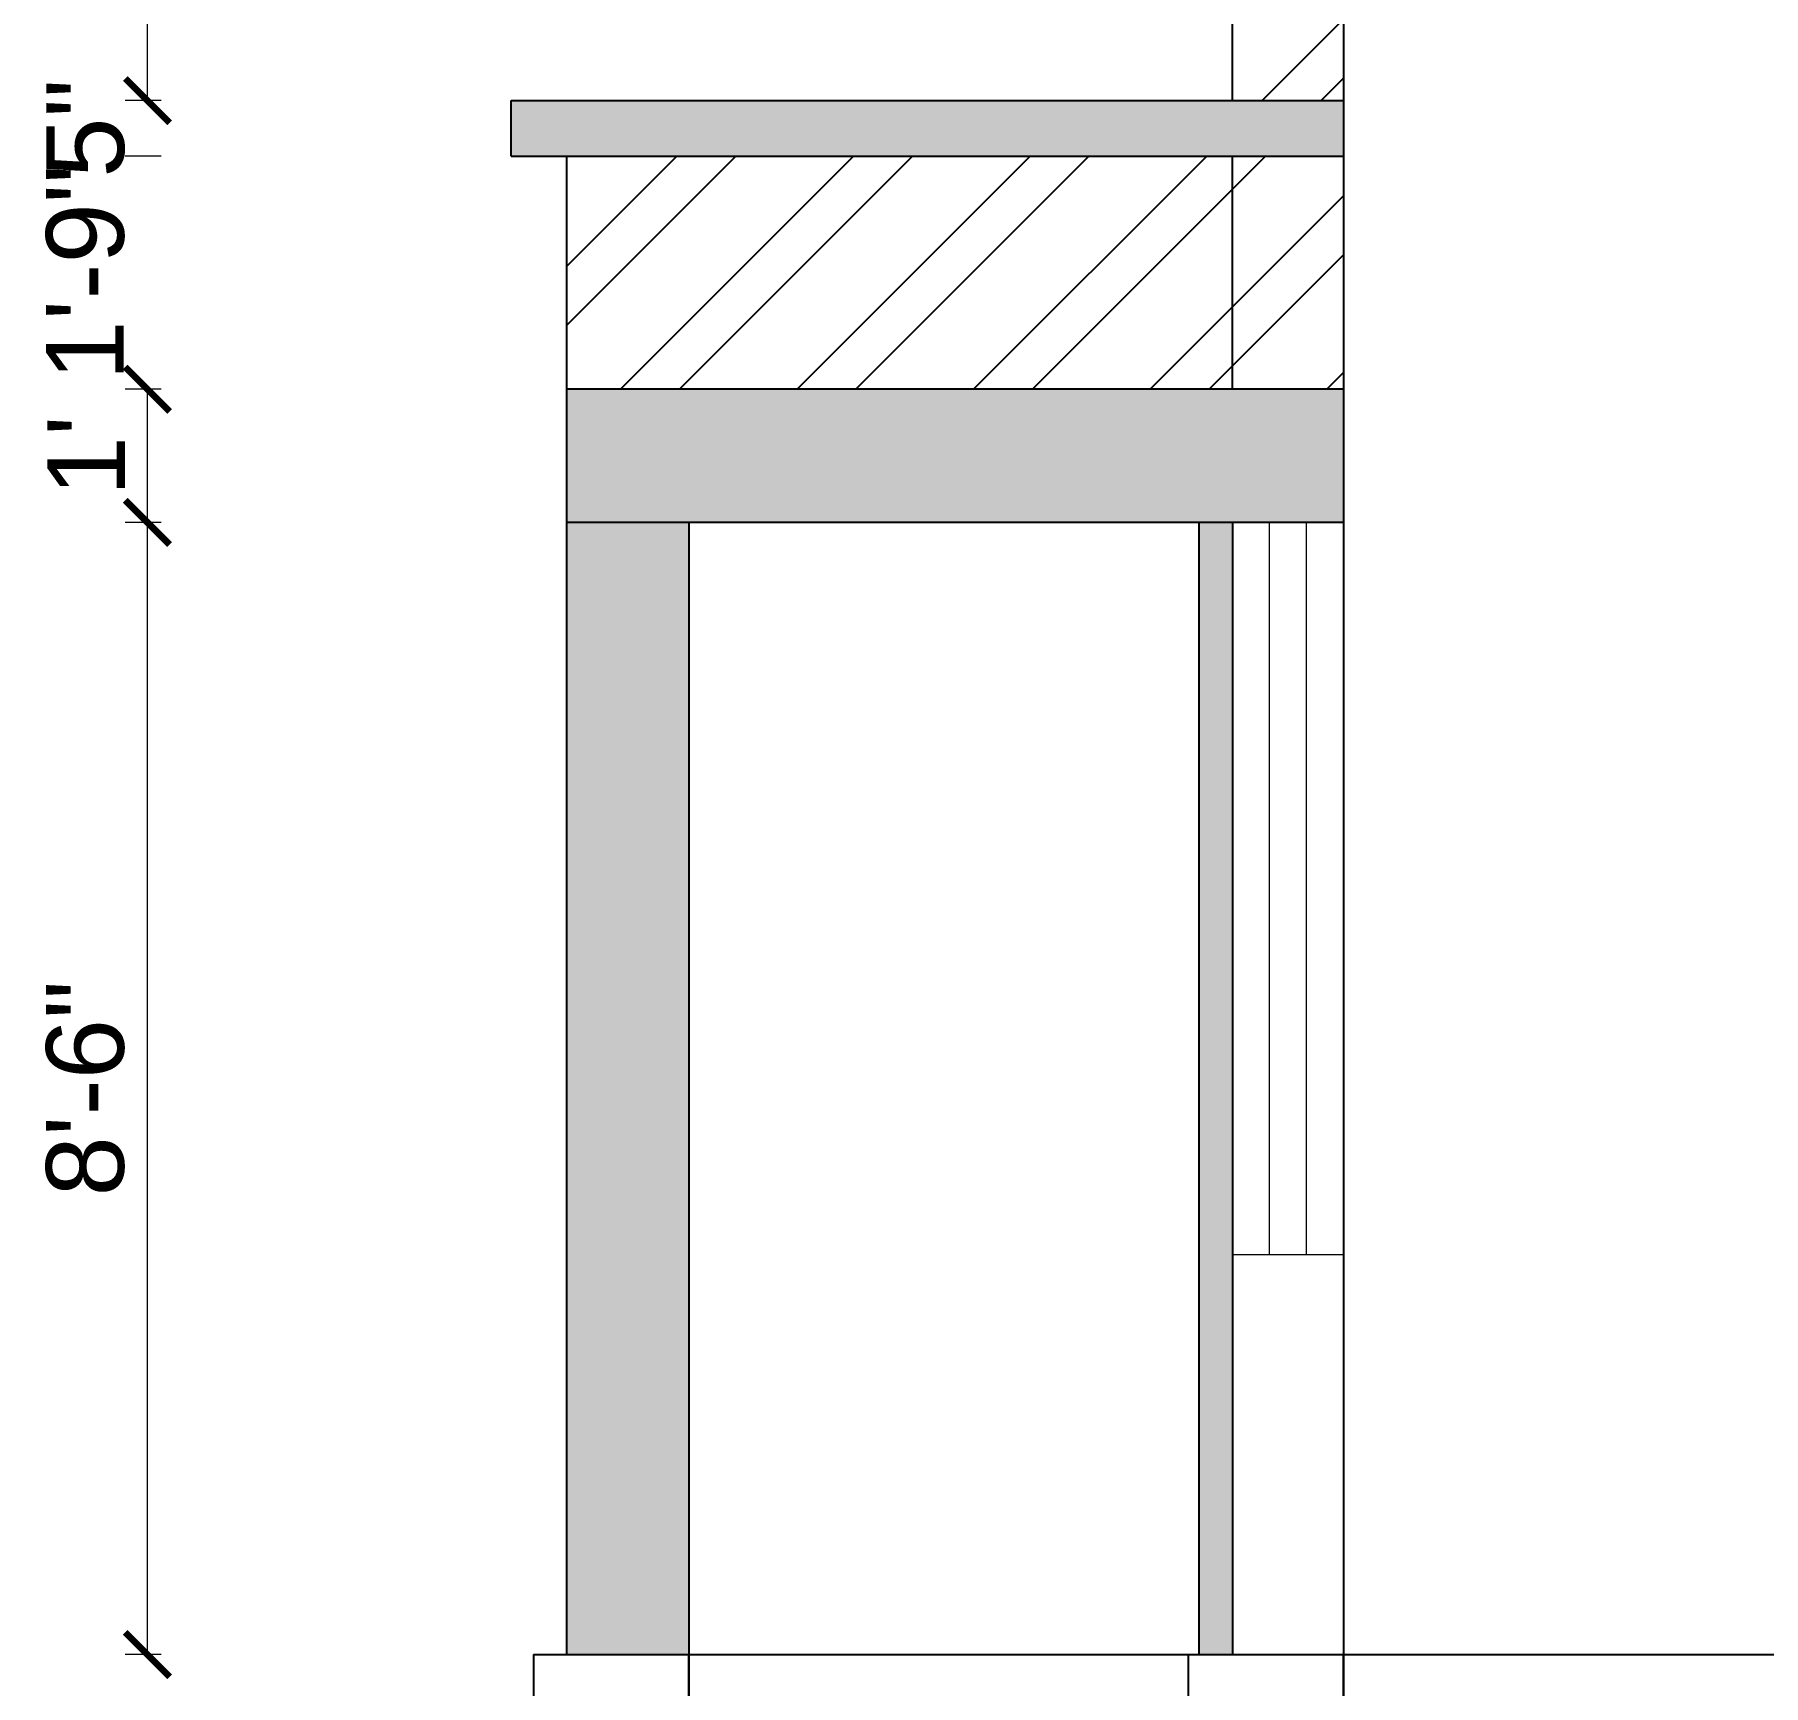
# Model space of a CAD drawing. Header units: inches. Extents: x -6800 to 96653, y -25814 to 17379.
# Drawn here: x -2535.9 to -2380.1, y 1893.1 to 2041.8 of the extents above; entities that cross this region are included whole.
import ezdxf

# ---------------------------------------------------------------- set-up
doc = ezdxf.new("R2010")
doc.units = ezdxf.units.IN
doc.header["$MEASUREMENT"] = 0
doc.header["$PDMODE"] = 34
for name, color, linetype, lineweight in [('Col ele', 50, 'Continuous', 25), ('dimension', 50, 'Continuous', 20), ('dimension @ 1', 50, 'Continuous', 20), ('Footing', 50, 'Continuous', 20), ('slab', 130, 'Continuous', 15), ('Win ele', 211, 'Continuous', 15)]:
    doc.layers.add(name, color=color, linetype=linetype, lineweight=lineweight)
doc.styles.get("Standard").update_dxf_attribs({"font": 'arial.ttf'})
doc.dimstyles.get("Standard").update_dxf_attribs({"dimtxt": 7, "dimasz": 4, "dimexe": 2, "dimexo": 2, "dimgap": 2, "dimtad": 1, "dimdec": 0, "dimzin": 0, "dimdsep": 46, "dimlunit": 4, "dimtxsty": 'Standard', "dimblk": 'ARCHTICK', "dimcen": 0.25, "dimclrd": 256, "dimclre": 256, "dimclrt": 256, "dimadec": 0, "dimazin": 0, "dimtfac": 1, "dimtdec": 0, "dimtofl": 0, "dimtmove": 0, "dimatfit": 3, "dimfxl": 1, "dimfxlon": 1, "dimtolj": 1, "dimtzin": 0, "dimlwd": -1, "dimlwe": -1, "dimarcsym": 1})

# ---------------------------------------------------------------- blocks, each defined once
blk = doc.blocks.new('_ArchTick')
at = {"color": 0, "linetype": 'ByBlock', "const_width": 0.15}
blk.add_lwpolyline([(-0.5, -0.5), (0.5, 0.5)], dxfattribs=at)
blk = doc.blocks.new('*D731')
at = {"layer": 'Defpoints', "color": 0, "transparency": 16777216}
for p in [(-2525.73, 1997.86), (-2490.96, 1997.86), (-2490.96, 1895.86)]:
    blk.add_point(p, dxfattribs=at)
at = {"layer": 'dimension', "transparency": 16777216}
for p, q in [((-2524.48, 1997.86), (-2527.73, 1997.86)), ((-2525.73, 1895.86), (-2525.73, 1997.86)), ((-2524.48, 1895.86), (-2527.73, 1895.86))]:
    blk.add_line(p, q, dxfattribs=at)
at = {"layer": 'dimension', "transparency": 16777216, "xscale": 4, "yscale": 4, "zscale": 4}
for p, rotation in [((-2525.73, 1997.86), 90), ((-2525.73, 1895.86), 270)]:
    blk.add_blockref('_ArchTick', p, dxfattribs=dict(at, rotation=rotation))
at = {"layer": 'dimension', "transparency": 16777216, "insert": (-2531.31, 1946.86), "char_height": 7, "attachment_point": 5, "rotation": 90}
blk.add_mtext('\\A1;8\'-6"', dxfattribs=at)
blk = doc.blocks.new('*D730')
at = {"layer": 'Defpoints', "color": 0, "transparency": 16777216}
for p in [(-2525.73, 2009.86), (-2487.96, 2009.86), (-2490.96, 1997.86)]:
    blk.add_point(p, dxfattribs=at)
at = {"layer": 'dimension', "transparency": 16777216}
for p, q in [((-2524.48, 2009.86), (-2527.73, 2009.86)), ((-2525.73, 1997.86), (-2525.73, 2009.86)), ((-2524.48, 1997.86), (-2527.73, 1997.86))]:
    blk.add_line(p, q, dxfattribs=at)
at = {"layer": 'dimension', "transparency": 16777216, "xscale": 4, "yscale": 4, "zscale": 4}
for p, rotation in [((-2525.73, 2009.86), 90), ((-2525.73, 1997.86), 270)]:
    blk.add_blockref('_ArchTick', p, dxfattribs=dict(at, rotation=rotation))
at = {"layer": 'dimension', "transparency": 16777216, "insert": (-2531.25, 2003.86), "char_height": 7, "attachment_point": 5, "rotation": 90}
blk.add_mtext("\\A1;1'", dxfattribs=at)
blk = doc.blocks.new('*D729')
at = {"layer": 'Defpoints', "color": 0, "transparency": 16777216}
for p in [(-2525.73, 2030.86), (-2487.96, 2030.86), (-2487.96, 2009.86)]:
    blk.add_point(p, dxfattribs=at)
at = {"layer": 'dimension', "transparency": 16777216}
for p, q in [((-2524.48, 2030.86), (-2527.73, 2030.86)), ((-2524.48, 2009.86), (-2527.73, 2009.86))]:
    blk.add_line(p, q, dxfattribs=at)
at = {"layer": 'dimension', "transparency": 16777216, "insert": (-2531.31, 2020.36), "char_height": 7, "attachment_point": 5, "rotation": 90}
blk.add_mtext('\\A1;1\'-9"', dxfattribs=at)
blk = doc.blocks.new('*D728')
at = {"layer": 'Defpoints', "color": 0, "transparency": 16777216}
for p in [(-2525.73, 2035.86), (-2492.96, 2035.86), (-2487.96, 2030.86)]:
    blk.add_point(p, dxfattribs=at)
at = {"layer": 'dimension', "transparency": 16777216}
for p, q in [((-2524.48, 2035.86), (-2527.73, 2035.86)), ((-2524.48, 2030.86), (-2527.73, 2030.86))]:
    blk.add_line(p, q, dxfattribs=at)
at = {"layer": 'dimension', "transparency": 16777216, "insert": (-2531.29, 2033.36), "char_height": 7, "attachment_point": 5, "rotation": 90}
blk.add_mtext('\\A1;5"', dxfattribs=at)
blk = doc.blocks.new('*D727')
at = {"layer": 'Defpoints', "color": 0, "transparency": 16777216}
for p in [(-2525.73, 2087.86), (-2427.96, 2087.86), (-2492.96, 2035.86)]:
    blk.add_point(p, dxfattribs=at)
at = {"layer": 'dimension', "transparency": 16777216}
for p, q in [((-2524.48, 2087.86), (-2527.73, 2087.86)), ((-2525.73, 2035.86), (-2525.73, 2087.86)), ((-2524.48, 2035.86), (-2527.73, 2035.86))]:
    blk.add_line(p, q, dxfattribs=at)
at = {"layer": 'dimension', "transparency": 16777216, "xscale": 4, "yscale": 4, "zscale": 4}
for p, rotation in [((-2525.73, 2087.86), 90), ((-2525.73, 2035.86), 270)]:
    blk.add_blockref('_ArchTick', p, dxfattribs=dict(at, rotation=rotation))
at = {"layer": 'dimension', "transparency": 16777216, "insert": (-2531.23, 2061.86), "char_height": 7, "attachment_point": 5, "rotation": 90}
blk.add_mtext('\\A1;4\'-4"', dxfattribs=at)

msp = doc.modelspace()

# ---------------------------------------------------------------- hatches: boundary and pattern name
at = {"lineweight": 25, "transparency": 33554687}
h = msp.add_hatch(dxfattribs=at)
h.set_pattern_fill('ANSI32', scale=30)
h.set_pattern_definition([(45, (-11083.575, 1778.003), (-7.954951, 7.954951), []), (45, (-11078.271, 1778.003), (-7.954951, 7.954951), [])])
h.paths.add_polyline_path([(-2061.96, 2075.36), (-2071.96, 2075.36), (-2071.96, 1895.86), (-2061.96, 1895.86)])
h.paths.add_polyline_path([(-2417.96, 2087.86), (-2427.96, 2087.86), (-2427.96, 2035.86), (-2417.96, 2035.86)])
h.paths.add_polyline_path([(-2417.96, 2030.86), (-2427.96, 2030.86), (-2427.96, 2009.86), (-2417.96, 2009.86)])
h.paths.add_polyline_path([(-2427.96, 2030.86), (-2487.96, 2030.86), (-2487.96, 2009.86), (-2427.96, 2009.86)])
at = {"layer": 'Col ele', "lineweight": 25, "transparency": 33554687}
h = msp.add_hatch(color=256, dxfattribs=at)
h.dxf.hatch_style = 1
h.paths.add_polyline_path([(-2487.96, 1895.86), (-2476.96, 1895.86), (-2476.96, 1997.86), (-2487.96, 1997.86)])
h.paths.add_polyline_path([(-2061.96, 1895.86), (-2049.96, 1895.86), (-2049.96, 2075.36), (-2061.96, 2075.36)])
h = msp.add_hatch(color=256, dxfattribs=at)
h.dxf.hatch_style = 1
h.paths.add_polyline_path([(-2430.96, 1895.86), (-2427.96, 1895.86), (-2427.96, 1997.86), (-2430.96, 1997.86)])
at = {"layer": 'slab', "lineweight": 25, "transparency": 33554687}
h = msp.add_hatch(color=256, dxfattribs=at)
h.dxf.hatch_style = 1
h.paths.add_polyline_path([(-2487.96, 2009.86), (-2487.96, 1997.86), (-2417.96, 1997.86), (-2417.96, 2009.86)])
h.paths.add_polyline_path([(-2492.96, 2035.86), (-2492.96, 2030.86), (-2417.96, 2030.86), (-2417.96, 2035.86)])

# ---------------------------------------------------------------- linework, layer by layer
at = {"lineweight": 25, "transparency": 33554687}
for p, q in [((-2427.96, 2035.86), (-2427.96, 2087.86)), ((-2417.96, 2087.86), (-2417.96, 1877.86)), ((-2492.96, 2030.86), (-2492.96, 2035.86)), ((-2492.96, 2035.86), (-2417.96, 2035.86)), ((-2492.96, 2030.86), (-2417.96, 2030.86)), ((-2487.96, 2030.86), (-2487.96, 1895.86)), ((-2427.96, 2009.86), (-2427.96, 2030.86)), ((-2417.96, 2009.86), (-2487.96, 2009.86)), ((-2417.96, 1997.86), (-2487.96, 1997.86)), ((-2476.96, 1997.86), (-2476.96, 1877.86)), ((-2427.96, 1997.86), (-2427.96, 1895.86)), ((-2490.96, 1895.86), (-2049.96, 1895.86))]:
    msp.add_line(p, q, dxfattribs=at)
at = {"layer": 'Col ele', "lineweight": 25, "transparency": 33554687}
for q in [(-2430.96, 1997.86), (-2427.96, 1895.86)]:
    msp.add_line((-2430.96, 1895.86), q, dxfattribs=at)
at = {"layer": 'Footing', "lineweight": 25, "transparency": 33554687}
for p, q in [((-2490.96, 1895.86), (-2490.96, 1835.86)), ((-2476.96, 1835.86), (-2476.96, 1895.86)), ((-2431.96, 1895.86), (-2431.96, 1835.86)), ((-2417.96, 1835.86), (-2417.96, 1895.86))]:
    msp.add_line(p, q, dxfattribs=at)
at = {"layer": 'Win ele'}
for p, q in [((-2427.96, 1931.86), (-2427.96, 1997.86)), ((-2424.63, 1931.86), (-2424.63, 1997.86)), ((-2421.29, 1931.86), (-2421.29, 1997.86)), ((-2417.96, 1997.86), (-2417.96, 1931.86)), ((-2417.96, 1931.86), (-2427.96, 1931.86))]:
    msp.add_line(p, q, dxfattribs=at)

# ---------------------------------------------------------------- dimensions: what is measured, and where the dimension line sits
at = {"layer": 'dimension @ 1', "transparency": 33554651}
for base, p1, p2, picture, middle in [((-2525.73, 2087.86), (-2492.96, 2035.86), (-2427.96, 2087.86), '*D727', (-2531.23, 2061.86)), ((-2525.73, 2035.86), (-2487.96, 2030.86), (-2492.96, 2035.86), '*D728', (-2531.29, 2033.36)), ((-2525.73, 2030.86), (-2487.96, 2009.86), (-2487.96, 2030.86), '*D729', (-2531.31, 2020.36)), ((-2525.73, 2009.86), (-2490.96, 1997.86), (-2487.96, 2009.86), '*D730', (-2531.25, 2003.86)), ((-2525.73, 1997.86), (-2490.96, 1895.86), (-2490.96, 1997.86), '*D731', (-2531.31, 1946.86))]:
    dim = msp.add_linear_dim(base=base, p1=p1, p2=p2, angle=90, dimstyle='Standard', override={"dimscale": 1, "dimtix": 1, "dimtofl": 0, "dimtmove": 1, "dimatfit": 0, "dimfxl": 1.25}, dxfattribs=at)
    dim.commit()
    dim.dimension.update_dxf_attribs({"geometry": picture, "text_midpoint": middle})

doc.saveas('drawing.dxf')
